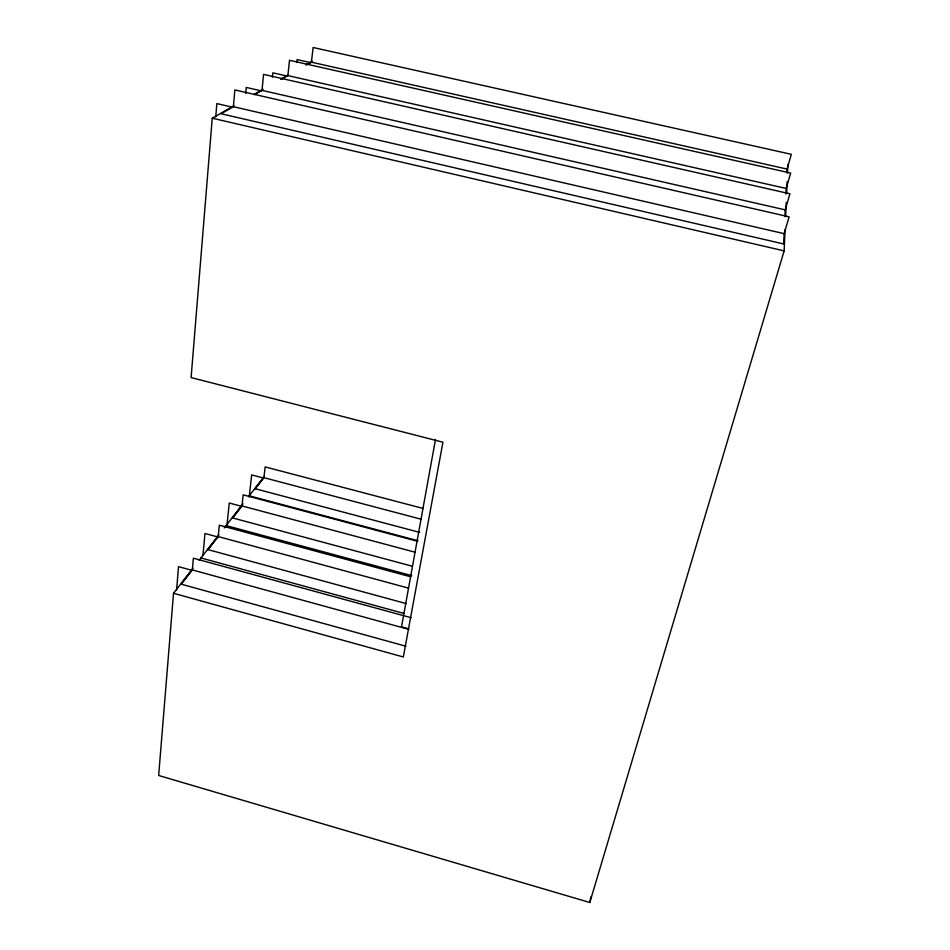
<?xml version="1.0" encoding="UTF-8"?>
<svg xmlns="http://www.w3.org/2000/svg" width="950" height="950" viewBox="0 0 950 950"><rect width="100%" height="100%" fill="white"/><g stroke="black" fill="none" stroke-linecap="round" stroke-linejoin="round"><path stroke-width="1.43" d="M192.981 568.219L173.518 593.275L158.662 775.485L589.808 902.5L784.142 250.883L785.068 229.579M785.626 216.707L786.244 202.374M786.624 193.515L787.146 181.688M787.514 173.042L787.894 164.386M784.142 233.664L783.679 243.96L221.018 113.739L233.368 106.697L784.142 233.664L789.129 216.838L234.852 89.941L233.368 106.697M784.914 216.469L785.211 209.867L789.937 193.788L263.566 74.373L261.998 90.369L254.576 94.608M785.923 194.002L786.172 188.456L790.673 173.066L289.524 60.289L287.886 75.608L281.592 79.194M786.885 172.852L787.051 169.076L791.338 154.316L313.108 47.5L311.422 62.178L306.838 64.802M233.985 105.818L212.242 118.192L191.104 377.577L442.938 442.213L403.322 656.984L173.518 593.275M176.593 590.223L178.541 566.651L191.722 570.273L182.364 582.338M215.757 116.874L216.849 103.586L232.667 107.231M405.971 646.238L181.26 584.191L192.328 569.929L193.361 558.196L411.089 617.714M202.932 555.56L204.974 533.484L217.621 536.916M245.717 93.349L246.264 87.448L261.321 90.879M406.279 603.606L208.062 549.646L218.203 536.584L219.319 525.184L410.721 576.793M226.872 526.561L229.259 503.013L241.419 506.267L232.097 518.284M272.413 77.259L272.864 72.841L287.244 76.095M412.264 566.212L232.655 517.952L241.989 505.934L243.164 494.855L417.537 541.286M249.232 496.992L251.655 474.905L263.364 477.992L254.754 489.096M296.721 62.51L297.053 59.565L310.804 62.652M419.71 532.404L255.301 488.763L263.91 477.672L265.145 466.913L423.332 508.511M435.492 439.446L401.517 626.857L408.393 628.734M589.808 902.5L590.888 896.824M199.179 560.239L218.916 534.838M224.307 527.903L243.01 503.821M264.361 476.33L249.232 495.805L418.036 540.74M207.48 549.979L216.778 538.009M254.256 94.276L263.067 89.252M280.642 79.254L288.159 74.967M305.817 64.909L312.158 61.299M311.422 62.178L787.051 169.076M287.886 75.608L786.172 188.456M261.998 90.369L785.211 209.867M212.242 118.192L784.142 250.883M263.91 477.672L421.028 519.187M241.989 505.934L415.304 552.271M226.1 525.587L411.706 575.617M218.203 536.584L408.5 588.109M200.949 557.959L403.964 613.427M192.328 569.929L408.892 629.387"/></g></svg>
